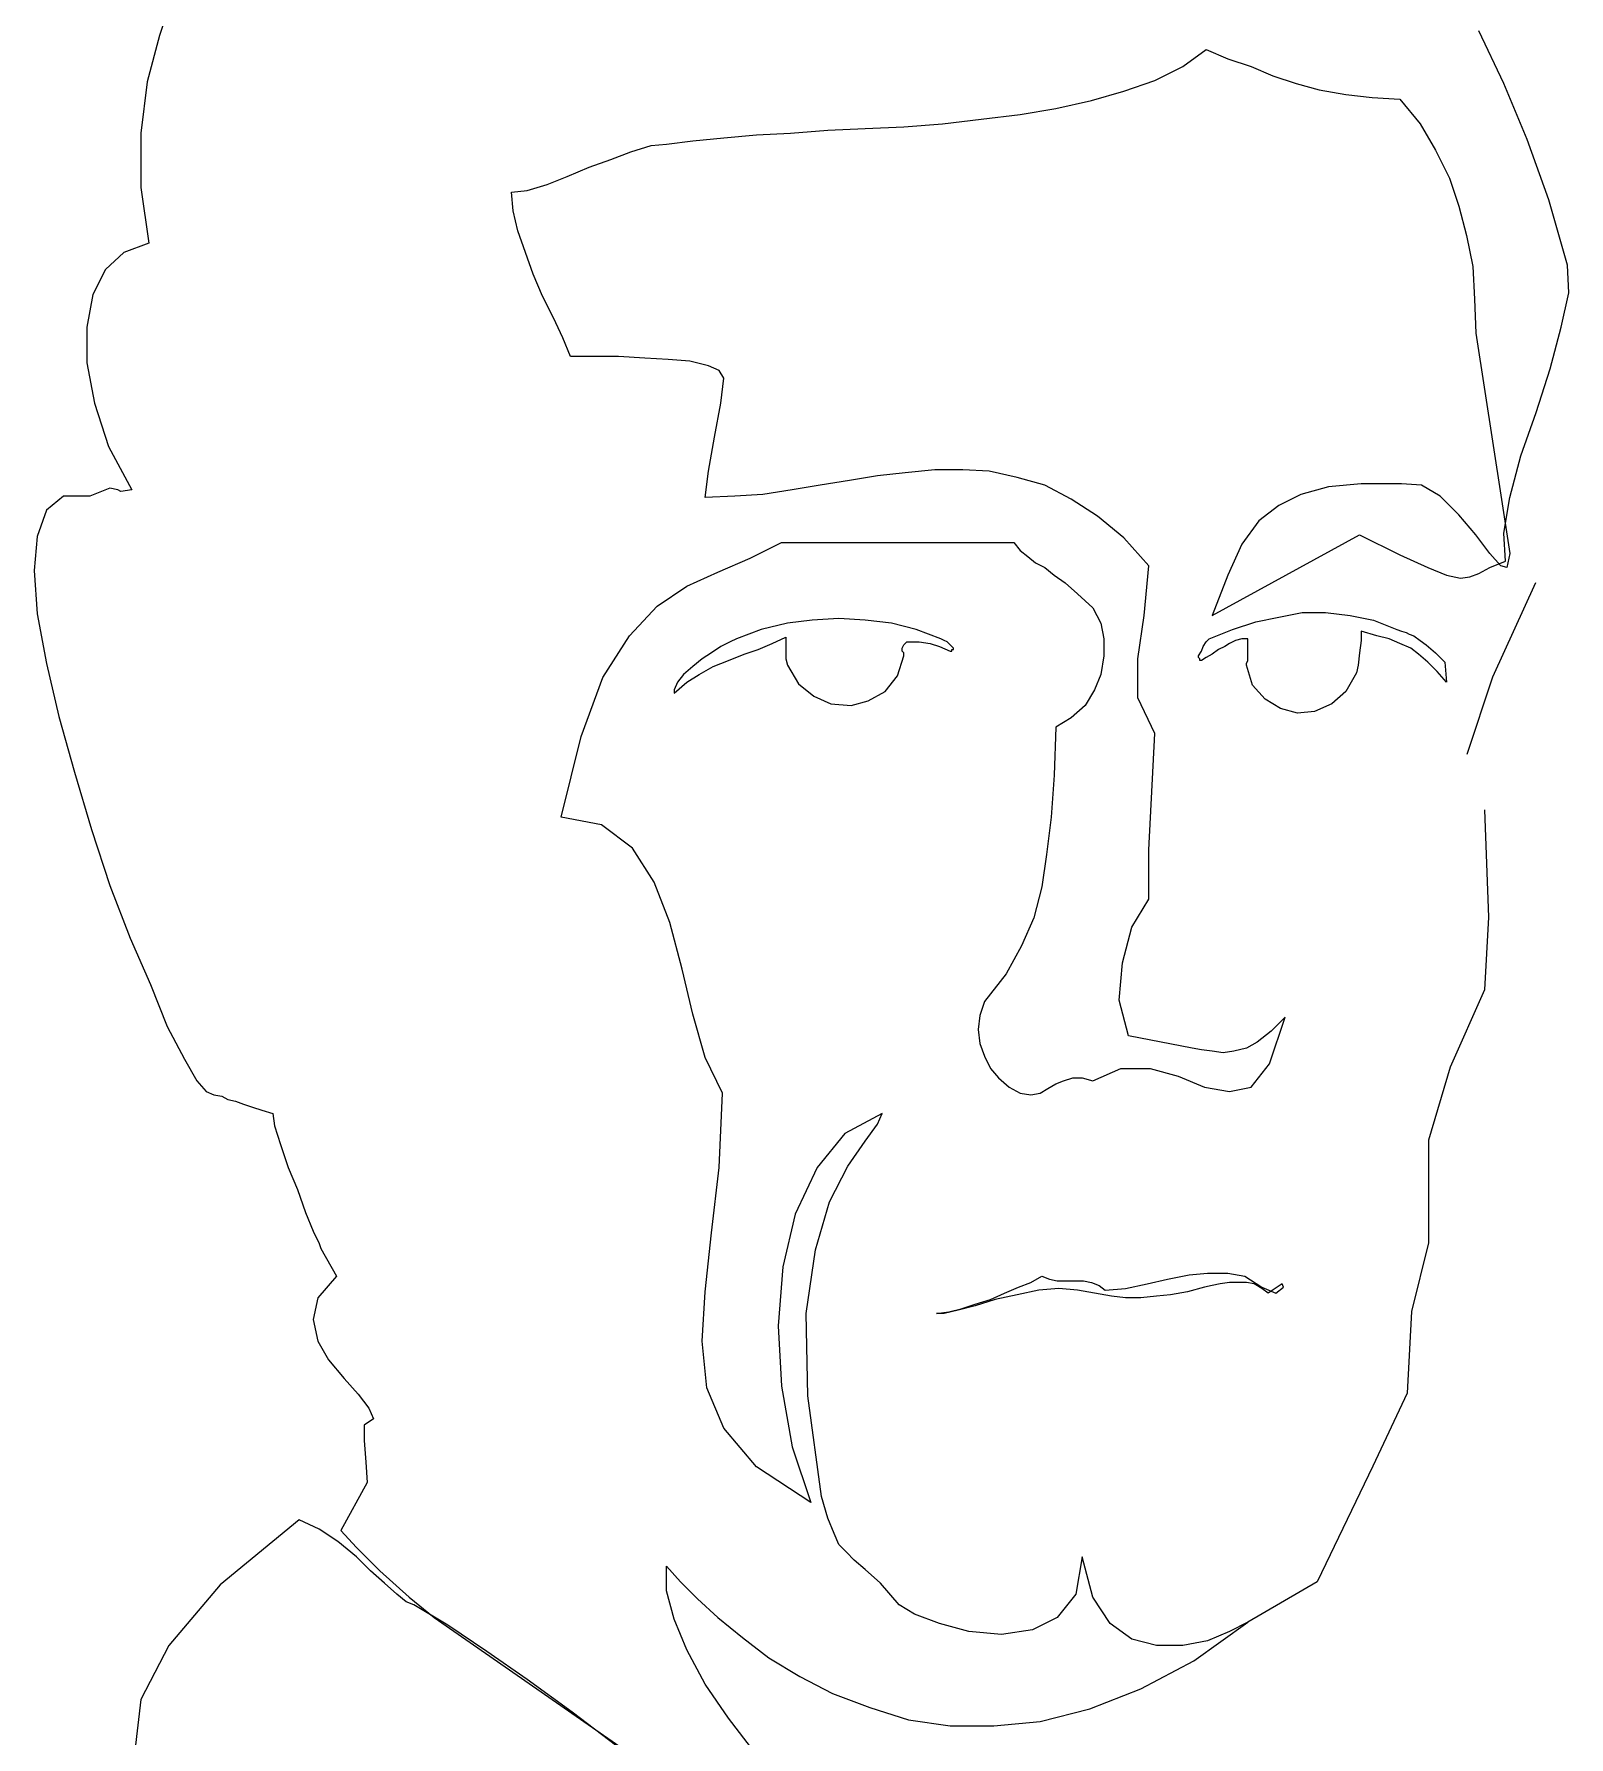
# Model space of a CAD drawing. Extents: x -3257 to 6743, y 13293 to 23293.
# Drawn here: x 3004.8 to 3211, y 14977 to 15205.7 of the extents above; entities that cross this region are included whole.
import ezdxf

# ---------------------------------------------------------------- set-up
doc = ezdxf.new("R2010")
doc.units = 0
doc.header["$LTSCALE"] = 1270
doc.header["$MEASUREMENT"] = 0
doc.layers.get('0').update_dxf_attribs({"linetype": 'CONTINUOUS'})

msp = doc.modelspace()

# ---------------------------------------------------------------- linework, layer by layer
at = {"linetype": 'Continuous'}
for p, q in [((3023.56, 15211.09), (3021.68, 15205.47)), ((3021.68, 15205.47), (3020.02, 15199.22)), ((3202.21, 15199.01), (3198.87, 15206.09)), ((3159.1, 15201.3), (3162.23, 15203.59)), ((3162.23, 15203.59), (3165.14, 15202.35)), ((3155.35, 15199.43), (3159.1, 15201.3)), ((3165.14, 15202.35), (3168.27, 15201.3)), ((3168.27, 15201.3), (3171.18, 15200.05)), ((3020.02, 15199.22), (3019.18, 15192.35)), ((3146.82, 15196.72), (3151.19, 15197.97)), ((3151.19, 15197.97), (3155.35, 15199.43)), ((3171.18, 15200.05), (3174.3, 15199.01)), ((3174.3, 15199.01), (3177.43, 15198.18)), ((3177.43, 15198.18), (3180.97, 15197.55)), ((3205.33, 15191.51), (3202.21, 15199.01)), ((3137.24, 15194.85), (3142.03, 15195.68)), ((3142.03, 15195.68), (3146.82, 15196.72)), ((3180.97, 15197.55), (3184.51, 15197.14)), ((3184.51, 15197.14), (3188.25, 15196.93)), ((3188.25, 15196.93), (3190.96, 15193.6)), ((3121.63, 15193.18), (3126.83, 15193.6)), ((3126.83, 15193.6), (3132.03, 15194.23)), ((3132.03, 15194.23), (3137.24, 15194.85)), ((3190.96, 15193.6), (3193.04, 15190.06)), ((3019.18, 15192.35), (3019.18, 15185.06)), ((3089.77, 15190.89), (3093.31, 15191.31)), ((3093.31, 15191.31), (3097.47, 15191.73)), ((3097.47, 15191.73), (3101.85, 15192.14)), ((3101.85, 15192.14), (3106.43, 15192.35)), ((3106.43, 15192.35), (3111.42, 15192.77)), ((3111.42, 15192.77), (3116.42, 15192.97)), ((3116.42, 15192.97), (3121.63, 15193.18)), ((3208.24, 15183.39), (3205.33, 15191.51)), ((3079.36, 15187.77), (3082.27, 15188.81)), ((3082.27, 15188.81), (3084.98, 15189.85)), ((3084.98, 15189.85), (3087.69, 15190.69)), ((3087.69, 15190.69), (3089.77, 15190.89)), ((3193.04, 15190.06), (3194.91, 15186.31)), ((3073.74, 15185.48), (3076.44, 15186.52)), ((3076.44, 15186.52), (3079.36, 15187.77)), ((3019.18, 15185.06), (3020.23, 15177.57)), ((3068.95, 15184.44), (3071.03, 15184.65)), ((3069.16, 15181.94), (3068.95, 15184.44)), ((3071.03, 15184.65), (3073.74, 15185.48)), ((3194.91, 15186.31), (3196.17, 15182.57)), ((3069.78, 15179.23), (3069.16, 15181.94)), ((3196.17, 15182.57), (3197.21, 15178.61)), ((3210.74, 15174.65), (3208.24, 15183.39)), ((3020.23, 15177.57), (3016.9, 15176.32)), ((3070.82, 15176.32), (3069.78, 15179.23)), ((3197.21, 15178.61), (3198.03, 15174.44)), ((3016.9, 15176.32), (3014.4, 15174.03)), ((3071.86, 15173.4), (3070.82, 15176.32)), ((3014.4, 15174.03), (3012.74, 15170.69)), ((3073.11, 15170.49), (3071.86, 15173.4)), ((3198.03, 15174.44), (3198.25, 15170.07)), ((3210.95, 15170.91), (3210.74, 15174.65)), ((3012.74, 15170.69), (3011.9, 15166.32)), ((3074.57, 15167.57), (3073.11, 15170.49)), ((3209.91, 15166.32), (3210.95, 15170.91)), ((3198.25, 15170.07), (3198.45, 15165.49)), ((3011.9, 15166.32), (3011.9, 15161.53)), ((3075.82, 15164.87), (3074.57, 15167.57)), ((3208.45, 15160.7), (3209.91, 15166.32)), ((3076.86, 15162.37), (3075.82, 15164.87)), ((3198.45, 15165.49), (3203.03, 15135.92)), ((3011.9, 15161.53), (3012.94, 15156.12)), ((3079.98, 15162.37), (3076.86, 15162.37)), ((3083.32, 15162.37), (3079.98, 15162.37)), ((3086.86, 15162.16), (3083.32, 15162.37)), ((3089.98, 15161.95), (3086.86, 15162.16)), ((3092.89, 15161.74), (3089.98, 15161.95)), ((3095.39, 15161.12), (3092.89, 15161.74)), ((3096.85, 15160.49), (3095.39, 15161.12)), ((3097.47, 15159.45), (3096.85, 15160.49)), ((3097.06, 15156.12), (3097.47, 15159.45)), ((3206.57, 15154.87), (3208.45, 15160.7)), ((3012.94, 15156.12), (3014.82, 15150.29)), ((3096.22, 15151.54), (3097.06, 15156.12)), ((3204.49, 15149.04), (3206.57, 15154.87)), ((3014.82, 15150.29), (3017.94, 15144.46)), ((3095.39, 15146.96), (3096.22, 15151.54)), ((3203.03, 15143.42), (3204.49, 15149.04)), ((3094.97, 15143.42), (3095.39, 15146.96)), ((3114.34, 15145.71), (3110.38, 15145.09)), ((3118.09, 15146.33), (3114.34, 15145.71)), ((3121.83, 15146.75), (3118.09, 15146.33)), ((3125.79, 15147.17), (3121.83, 15146.75)), ((3129.54, 15147.17), (3125.79, 15147.17)), ((3133.08, 15146.96), (3129.54, 15147.17)), ((3136.83, 15146.13), (3133.08, 15146.96)), ((3140.57, 15145.09), (3136.83, 15146.13)), ((3008.78, 15143.63), (3006.48, 15141.75)), ((3012.32, 15143.63), (3008.78, 15143.63)), ((3015.02, 15144.67), (3012.32, 15143.63)), ((3016.06, 15144.46), (3015.02, 15144.67)), ((3016.48, 15144.25), (3016.06, 15144.46)), ((3017.94, 15144.46), (3016.48, 15144.25)), ((3098.93, 15143.63), (3094.97, 15143.42)), ((3102.68, 15143.84), (3098.93, 15143.63)), ((3106.63, 15144.46), (3102.68, 15143.84)), ((3110.38, 15145.09), (3106.63, 15144.46)), ((3144.11, 15143.21), (3140.57, 15145.09)), ((3147.65, 15140.92), (3144.11, 15143.21)), ((3174.93, 15143.84), (3172.01, 15142.38)), ((3178.67, 15144.88), (3174.93, 15143.84)), ((3183.05, 15145.29), (3178.67, 15144.88)), ((3188.46, 15145.29), (3183.05, 15145.29)), ((3191.17, 15145.09), (3188.46, 15145.29)), ((3193.67, 15143.63), (3191.17, 15145.09)), ((3196.17, 15141.13), (3193.67, 15143.63)), ((3202.21, 15138.63), (3203.03, 15143.42)), ((3006.48, 15141.75), (3005.24, 15138.22)), ((3151.19, 15138.01), (3147.65, 15140.92)), ((3172.01, 15142.38), (3169.31, 15140.3)), ((3198.45, 15138.42), (3196.17, 15141.13)), ((3169.31, 15140.3), (3167.01, 15137.17)), ((3202.41, 15134.88), (3202.21, 15138.63)), ((3005.24, 15138.22), (3004.82, 15133.63)), ((3101.01, 15135.3), (3105.18, 15137.38)), ((3105.18, 15137.38), (3136.41, 15137.38)), ((3136.41, 15137.38), (3137.24, 15136.34)), ((3137.24, 15136.34), (3138.28, 15135.51)), ((3154.52, 15134.26), (3151.19, 15138.01)), ((3163.06, 15127.6), (3182.84, 15138.42)), ((3167.01, 15137.17), (3165.14, 15133.01)), ((3182.84, 15138.42), (3188.25, 15135.72)), ((3200.33, 15135.92), (3198.45, 15138.42)), ((3096.64, 15133.43), (3101.01, 15135.3)), ((3138.28, 15135.51), (3139.32, 15134.68)), ((3139.32, 15134.68), (3140.57, 15134.05)), ((3140.57, 15134.05), (3141.82, 15133.01)), ((3153.9, 15127.6), (3154.52, 15134.26)), ((3188.25, 15135.72), (3192, 15134.05)), ((3192, 15134.05), (3194.49, 15133.01)), ((3198.87, 15133.22), (3200.33, 15134.05)), ((3201.79, 15134.26), (3200.33, 15135.92)), ((3200.33, 15134.05), (3202.41, 15134.88)), ((3202.62, 15134.05), (3201.79, 15134.26)), ((3203.03, 15135.92), (3202.62, 15134.05)), ((3004.82, 15133.63), (3005.24, 15127.8)), ((3092.48, 15131.55), (3096.64, 15133.43)), ((3141.82, 15133.01), (3143.28, 15131.97)), ((3143.28, 15131.97), (3144.95, 15130.51)), ((3165.14, 15133.01), (3163.06, 15127.6)), ((3194.49, 15133.01), (3196.37, 15132.59)), ((3196.37, 15132.59), (3197.62, 15132.8)), ((3197.62, 15132.8), (3198.87, 15133.22)), ((3200.75, 15119.36), (3206.51, 15132.03)), ((3088.52, 15128.85), (3092.48, 15131.55)), ((3144.95, 15130.51), (3147.03, 15128.64)), ((3005.24, 15127.8), (3006.48, 15121.14)), ((3084.77, 15124.89), (3088.52, 15128.85)), ((3112.88, 15127.18), (3109.34, 15126.97)), ((3116.42, 15126.97), (3112.88, 15127.18)), ((3147.03, 15128.64), (3148.07, 15126.56)), ((3153.07, 15121.77), (3153.9, 15127.6)), ((3168.89, 15126.76), (3172.01, 15127.39)), ((3172.01, 15127.39), (3175.13, 15128.01)), ((3175.13, 15128.01), (3178.25, 15128.01)), ((3178.25, 15128.01), (3181.59, 15127.6)), ((3181.59, 15127.6), (3184.71, 15126.97)), ((3081.23, 15119.27), (3084.77, 15124.89)), ((3102.47, 15125.72), (3099.14, 15124.47)), ((3106.01, 15126.56), (3102.47, 15125.72)), ((3109.34, 15126.97), (3106.01, 15126.56)), ((3119.96, 15126.56), (3116.42, 15126.97)), ((3123.29, 15125.72), (3119.96, 15126.56)), ((3126.62, 15124.47), (3123.29, 15125.72)), ((3148.07, 15126.56), (3148.49, 15124.47)), ((3162.64, 15124.47), (3165.77, 15125.72)), ((3165.77, 15125.72), (3168.89, 15126.76)), ((3185.13, 15124.89), (3183.05, 15125.51)), ((3183.05, 15125.51), (3183.05, 15124.26)), ((3184.71, 15126.97), (3187.83, 15125.72)), ((3186.79, 15124.47), (3185.13, 15124.89)), ((3187.83, 15125.72), (3188.46, 15125.51)), ((3188.46, 15125.51), (3189.09, 15125.31)), ((3189.09, 15125.31), (3189.5, 15125.1)), ((3189.5, 15125.1), (3190.13, 15124.89)), ((3190.13, 15124.89), (3190.96, 15124.26)), ((3095.81, 15122.6), (3094.56, 15121.77)), ((3097.06, 15123.43), (3095.81, 15122.6)), ((3098.31, 15124.06), (3097.06, 15123.43)), ((3099.14, 15124.47), (3098.31, 15124.06)), ((3100.18, 15122.39), (3102.05, 15123.02)), ((3102.05, 15123.02), (3103.93, 15123.85)), ((3103.93, 15123.85), (3105.8, 15124.68)), ((3105.8, 15124.68), (3105.8, 15123.64)), ((3105.8, 15123.64), (3105.8, 15122.81)), ((3105.8, 15122.81), (3105.8, 15121.77)), ((3121.42, 15123.22), (3121.63, 15123.64)), ((3121.42, 15123.02), (3121.42, 15123.22)), ((3121.42, 15122.81), (3121.42, 15123.02)), ((3121.63, 15122.6), (3121.42, 15122.81)), ((3121.63, 15123.64), (3121.83, 15123.85)), ((3121.63, 15122.39), (3121.63, 15122.6)), ((3121.83, 15123.85), (3122.04, 15124.06)), ((3122.04, 15124.06), (3123.71, 15124.06)), ((3123.71, 15124.06), (3125.17, 15123.85)), ((3125.17, 15123.85), (3126.41, 15123.43)), ((3126.41, 15123.43), (3127.87, 15122.81)), ((3127.04, 15124.26), (3126.62, 15124.47)), ((3127.45, 15124.06), (3127.04, 15124.26)), ((3127.87, 15123.64), (3127.45, 15124.06)), ((3128.29, 15123.22), (3127.87, 15123.64)), ((3127.87, 15122.81), (3128.08, 15122.81)), ((3128.08, 15122.81), (3128.08, 15123.02)), ((3128.08, 15123.02), (3128.29, 15123.02)), ((3128.29, 15123.02), (3128.29, 15123.22)), ((3148.49, 15124.47), (3148.49, 15122.18)), ((3161.19, 15122.18), (3161.6, 15122.81)), ((3161.6, 15122.81), (3161.81, 15123.43)), ((3161.81, 15123.43), (3162.23, 15124.06)), ((3162.23, 15124.06), (3162.64, 15124.47)), ((3163.89, 15123.02), (3163.06, 15122.39)), ((3164.73, 15123.43), (3163.89, 15123.02)), ((3165.35, 15123.85), (3164.73, 15123.43)), ((3166.18, 15124.26), (3165.35, 15123.85)), ((3167.01, 15124.47), (3166.18, 15124.26)), ((3167.85, 15124.47), (3167.01, 15124.47)), ((3167.85, 15123.85), (3167.85, 15124.47)), ((3167.85, 15123.22), (3167.85, 15123.85)), ((3167.85, 15122.39), (3167.85, 15123.22)), ((3182.84, 15122.6), (3182.63, 15120.93)), ((3183.05, 15124.26), (3182.84, 15122.6)), ((3188.25, 15123.85), (3186.79, 15124.47)), ((3189.71, 15123.22), (3188.25, 15123.85)), ((3190.75, 15122.39), (3189.71, 15123.22)), ((3190.96, 15124.26), (3191.79, 15123.64)), ((3191.79, 15123.64), (3193.04, 15122.6)), ((3193.04, 15122.6), (3194.29, 15121.35)), ((3006.48, 15121.14), (3008.16, 15114.06)), ((3093.31, 15120.73), (3092.06, 15119.68)), ((3094.56, 15121.77), (3093.31, 15120.73)), ((3094.14, 15119.68), (3096.02, 15120.73)), ((3096.02, 15120.73), (3098.1, 15121.56)), ((3098.1, 15121.56), (3100.18, 15122.39)), ((3105.8, 15121.77), (3106.01, 15120.93)), ((3106.01, 15120.93), (3107.47, 15118.44)), ((3120.79, 15119.48), (3121.63, 15122.18)), ((3121.63, 15122.18), (3121.63, 15122.39)), ((3148.49, 15122.18), (3148.07, 15119.68)), ((3153.07, 15116.56), (3153.07, 15121.77)), ((3161.19, 15121.98), (3161.19, 15122.18)), ((3161.39, 15121.77), (3161.19, 15121.98)), ((3161.39, 15121.56), (3161.39, 15121.77)), ((3161.6, 15121.56), (3161.39, 15121.56)), ((3162.23, 15121.98), (3161.6, 15121.56)), ((3163.06, 15122.39), (3162.23, 15121.98)), ((3167.64, 15121.14), (3167.85, 15121.56)), ((3167.64, 15120.93), (3167.64, 15121.14)), ((3168.47, 15118.23), (3167.64, 15120.93)), ((3167.85, 15121.98), (3167.85, 15122.39)), ((3167.85, 15121.77), (3167.85, 15121.98)), ((3167.85, 15121.56), (3167.85, 15121.77)), ((3182.63, 15120.93), (3182.43, 15119.89)), ((3192, 15121.35), (3190.75, 15122.39)), ((3193.25, 15120.1), (3192, 15121.35)), ((3194.29, 15121.35), (3194.49, 15118.64)), ((3078.32, 15111.36), (3081.23, 15119.27)), ((3091.23, 15118.64), (3090.81, 15117.6)), ((3090.81, 15117.19), (3092.48, 15118.64)), ((3092.06, 15119.68), (3091.23, 15118.64)), ((3092.48, 15118.64), (3094.14, 15119.68)), ((3107.47, 15118.44), (3109.55, 15116.77)), ((3119.13, 15117.4), (3120.79, 15119.48)), ((3148.07, 15119.68), (3147.23, 15117.6)), ((3170.14, 15116.35), (3168.47, 15118.23)), ((3182.43, 15119.89), (3180.97, 15117.4)), ((3194.49, 15118.64), (3193.25, 15120.1)), ((3197.29, 15109), (3200.75, 15119.36)), ((3090.81, 15117.6), (3090.81, 15117.19)), ((3109.55, 15116.77), (3111.84, 15115.73)), ((3111.84, 15115.73), (3114.55, 15115.52)), ((3114.55, 15115.52), (3116.84, 15116.14)), ((3116.84, 15116.14), (3119.13, 15117.4)), ((3147.23, 15117.6), (3145.99, 15115.52)), ((3155.35, 15111.77), (3153.07, 15116.56)), ((3172.22, 15115.1), (3170.14, 15116.35)), ((3179.09, 15115.73), (3176.8, 15114.69)), ((3180.97, 15117.4), (3179.09, 15115.73)), ((3008.16, 15114.06), (3010.24, 15106.57)), ((3144.11, 15113.86), (3142.03, 15112.6)), ((3145.99, 15115.52), (3144.11, 15113.86)), ((3174.51, 15114.48), (3172.22, 15115.1)), ((3176.8, 15114.69), (3174.51, 15114.48)), ((3075.61, 15100.53), (3078.32, 15111.36)), ((3142.03, 15112.6), (3141.82, 15106.15)), ((3154.52, 15096.16), (3155.35, 15111.77)), ((3010.24, 15106.57), (3012.52, 15098.86)), ((3141.82, 15106.15), (3141.41, 15100.53)), ((3081.02, 15099.49), (3075.61, 15100.53)), ((3141.41, 15100.53), (3140.78, 15095.53)), ((3199.59, 15101.51), (3200.17, 15087.12)), ((3012.52, 15098.86), (3015.02, 15091.37)), ((3085.19, 15096.36), (3081.02, 15099.49)), ((3088.1, 15091.78), (3085.19, 15096.36)), ((3140.78, 15095.53), (3140.15, 15091.16)), ((3154.52, 15089.5), (3154.52, 15096.16)), ((3015.02, 15091.37), (3017.73, 15084.29)), ((3090.19, 15086.37), (3088.1, 15091.78)), ((3140.15, 15091.16), (3139.11, 15087)), ((3152.23, 15085.74), (3154.52, 15089.5)), ((3091.85, 15080.12), (3090.19, 15086.37)), ((3139.11, 15087), (3137.45, 15083.25)), ((3200.17, 15087.12), (3199.59, 15077.33)), ((3017.73, 15084.29), (3020.44, 15078.04)), ((3150.98, 15080.96), (3152.23, 15085.74)), ((3137.45, 15083.25), (3135.37, 15079.5)), ((3093.31, 15074.08), (3091.85, 15080.12)), ((3135.37, 15079.5), (3132.45, 15075.76)), ((3150.57, 15075.96), (3150.98, 15080.96)), ((3020.44, 15078.04), (3022.72, 15072.42)), ((3199.59, 15077.33), (3194.98, 15066.96)), ((3132.45, 15075.76), (3131.83, 15073.88)), ((3151.81, 15071.17), (3150.57, 15075.96)), ((3022.72, 15072.42), (3025.02, 15068.05)), ((3094.97, 15068.26), (3093.31, 15074.08)), ((3131.83, 15073.88), (3131.62, 15072)), ((3170.76, 15067.42), (3172.85, 15073.67)), ((3172.85, 15073.67), (3170.97, 15071.8)), ((3131.62, 15072), (3131.83, 15070.13)), ((3131.83, 15070.13), (3132.45, 15068.46)), ((3160.35, 15069.5), (3151.81, 15071.17)), ((3169.09, 15070.34), (3167.64, 15069.5)), ((3170.97, 15071.8), (3169.09, 15070.34)), ((3025.02, 15068.05), (3026.68, 15065.14)), ((3097.26, 15063.47), (3094.97, 15068.26)), ((3132.45, 15068.46), (3133.29, 15066.8)), ((3161.6, 15069.3), (3160.35, 15069.5)), ((3163.06, 15069.09), (3161.6, 15069.3)), ((3164.51, 15068.88), (3163.06, 15069.09)), ((3165.97, 15069.09), (3164.51, 15068.88)), ((3167.64, 15069.5), (3165.97, 15069.09)), ((3133.29, 15066.8), (3134.33, 15065.55)), ((3134.33, 15065.55), (3135.78, 15064.3)), ((3143.07, 15065.14), (3144.32, 15065.55)), ((3144.32, 15065.55), (3145.57, 15065.55)), ((3145.57, 15065.55), (3147.03, 15065.14)), ((3147.03, 15065.14), (3150.77, 15066.8)), ((3150.77, 15066.8), (3154.73, 15066.8)), ((3154.73, 15066.8), (3158.48, 15065.76)), ((3158.48, 15065.76), (3162.02, 15064.3)), ((3168.27, 15064.3), (3170.76, 15067.42)), ((3194.98, 15066.96), (3192.1, 15057.18)), ((3026.68, 15065.14), (3027.93, 15063.68)), ((3027.93, 15063.68), (3028.98, 15063.26)), ((3028.98, 15063.26), (3030.02, 15063.05)), ((3030.02, 15063.05), (3030.84, 15062.64)), ((3096.85, 15053.48), (3097.26, 15063.47)), ((3135.78, 15064.3), (3137.24, 15063.47)), ((3137.24, 15063.47), (3138.7, 15063.26)), ((3138.7, 15063.26), (3139.95, 15063.47)), ((3139.95, 15063.47), (3140.99, 15064.1)), ((3140.99, 15064.1), (3142.03, 15064.72)), ((3142.03, 15064.72), (3143.07, 15065.14)), ((3162.02, 15064.3), (3165.35, 15063.68)), ((3165.35, 15063.68), (3168.27, 15064.3)), ((3030.84, 15062.64), (3031.89, 15062.42)), ((3031.89, 15062.42), (3032.93, 15062.01)), ((3032.93, 15062.01), (3034.18, 15061.6)), ((3034.18, 15061.6), (3035.42, 15061.18)), ((3035.42, 15061.18), (3036.88, 15060.76)), ((3036.88, 15060.76), (3037.1, 15059.1)), ((3118.71, 15060.76), (3113.71, 15058.06)), ((3118.09, 15059.3), (3118.71, 15060.76)), ((3037.1, 15059.1), (3037.92, 15056.6)), ((3116.42, 15057.02), (3118.09, 15059.3)), ((3037.92, 15056.6), (3038.96, 15053.48)), ((3113.71, 15058.06), (3109.97, 15053.48)), ((3114.13, 15053.68), (3116.42, 15057.02)), ((3192.1, 15057.18), (3192.1, 15043.36)), ((3038.96, 15053.48), (3040.22, 15050.56)), ((3095.81, 15044.73), (3096.85, 15053.48)), ((3109.97, 15053.48), (3107.05, 15047.23)), ((3111.63, 15048.9), (3114.13, 15053.68)), ((3040.22, 15050.56), (3041.26, 15047.44)), ((3041.26, 15047.44), (3042.3, 15044.94)), ((3107.05, 15047.23), (3105.39, 15040.15)), ((3109.76, 15042.44), (3111.63, 15048.9)), ((3042.3, 15044.94), (3043.13, 15043.28)), ((3043.13, 15043.28), (3043.34, 15042.64)), ((3043.34, 15042.64), (3045.42, 15038.9)), ((3094.97, 15036.82), (3095.81, 15044.73)), ((3192.1, 15043.36), (3189.8, 15034.14)), ((3108.51, 15033.9), (3109.76, 15042.44)), ((3045.42, 15038.9), (3042.92, 15035.98)), ((3105.39, 15040.15), (3104.76, 15032.24)), ((3137.03, 15037.44), (3138.7, 15038.06)), ((3138.7, 15038.06), (3140.15, 15038.9)), ((3140.15, 15038.9), (3141.2, 15038.48)), ((3141.2, 15038.48), (3142.24, 15038.28)), ((3142.24, 15038.28), (3143.49, 15038.28)), ((3143.49, 15038.28), (3144.53, 15038.28)), ((3144.53, 15038.28), (3145.78, 15038.28)), ((3145.78, 15038.28), (3146.82, 15038.06)), ((3146.82, 15038.06), (3147.86, 15037.65)), ((3154.31, 15037.86), (3157.02, 15038.48)), ((3157.02, 15038.48), (3159.93, 15039.1)), ((3159.93, 15039.1), (3162.43, 15039.32)), ((3162.43, 15039.32), (3165.14, 15039.32)), ((3165.35, 15038.06), (3164.1, 15037.86)), ((3165.14, 15039.32), (3167.43, 15038.9)), ((3166.39, 15038.06), (3165.35, 15038.06)), ((3167.64, 15038.06), (3166.39, 15038.06)), ((3167.43, 15038.9), (3169.72, 15037.44)), ((3168.68, 15037.86), (3167.64, 15038.06)), ((3042.92, 15035.98), (3042.3, 15033.07)), ((3094.56, 15030.16), (3094.97, 15036.82)), ((3131.2, 15035.16), (3133.29, 15035.78)), ((3133.91, 15035.78), (3131.2, 15034.94)), ((3133.29, 15035.78), (3135.16, 15036.61)), ((3136.83, 15036.4), (3133.91, 15035.78)), ((3135.16, 15036.61), (3137.03, 15037.44)), ((3139.74, 15037.02), (3136.83, 15036.4)), ((3142.45, 15037.24), (3139.74, 15037.02)), ((3144.95, 15037.02), (3142.45, 15037.24)), ((3147.23, 15036.61), (3144.95, 15037.02)), ((3149.53, 15036.2), (3147.23, 15036.61)), ((3147.86, 15037.65), (3148.69, 15037.02)), ((3148.69, 15037.02), (3151.4, 15037.24)), ((3151.4, 15035.98), (3149.53, 15036.2)), ((3151.4, 15037.24), (3154.31, 15037.86)), ((3153.48, 15035.98), (3151.4, 15035.98)), ((3155.57, 15036.2), (3153.48, 15035.98)), ((3157.43, 15036.4), (3155.57, 15036.2)), ((3159.73, 15036.82), (3157.43, 15036.4)), ((3162.02, 15037.44), (3159.73, 15036.82)), ((3163.06, 15037.65), (3162.02, 15037.44)), ((3164.1, 15037.86), (3163.06, 15037.65)), ((3169.72, 15037.24), (3168.68, 15037.86)), ((3169.72, 15037.44), (3171.59, 15036.61)), ((3170.55, 15036.61), (3169.72, 15037.24)), ((3172.43, 15037.86), (3170.55, 15036.61)), ((3171.59, 15036.61), (3172.63, 15037.44)), ((3172.63, 15037.44), (3172.43, 15037.86)), ((3108.72, 15022.86), (3108.51, 15033.9)), ((3126, 15033.9), (3127.66, 15034.11)), ((3127.04, 15033.9), (3126, 15033.9)), ((3128.91, 15034.32), (3127.04, 15033.9)), ((3127.66, 15034.11), (3129.33, 15034.52)), ((3131.2, 15034.94), (3128.91, 15034.32)), ((3129.33, 15034.52), (3131.2, 15035.16)), ((3189.8, 15034.14), (3189.22, 15023.2)), ((3042.3, 15033.07), (3042.92, 15030.16)), ((3104.76, 15032.24), (3105.18, 15024.12)), ((3042.92, 15030.16), (3044.38, 15027.66)), ((3095.18, 15023.9), (3094.56, 15030.16)), ((3044.38, 15027.66), (3046.46, 15025.16)), ((3046.46, 15025.16), (3048.34, 15023.08)), ((3048.34, 15023.08), (3049.8, 15021.2)), ((3097.47, 15018.5), (3095.18, 15023.9)), ((3105.18, 15024.12), (3106.63, 15016)), ((3110.59, 15009.34), (3108.72, 15022.86)), ((3189.22, 15023.2), (3184.62, 15013.42)), ((3050.42, 15019.74), (3049.17, 15018.91)), ((3049.8, 15021.2), (3050.42, 15019.74)), ((3049.17, 15018.91), (3049.17, 15016.83)), ((3101.85, 15013.29), (3097.47, 15018.5)), ((3049.17, 15016.83), (3049.38, 15013.92)), ((3106.63, 15016), (3109.13, 15008.5)), ((3049.38, 15013.92), (3049.58, 15011.2)), ((3109.13, 15008.5), (3101.85, 15013.29)), ((3184.62, 15013.42), (3177.13, 14997.87)), ((3049.58, 15011.2), (3046.04, 15004.76)), ((3111.42, 15006.42), (3110.59, 15009.34)), ((3040.42, 15006.21), (3029.8, 14997.46)), ((3043.13, 15004.96), (3040.42, 15006.21)), ((3112.26, 15004.34), (3111.42, 15006.42)), ((3045.63, 15003.3), (3043.13, 15004.96)), ((3046.04, 15004.76), (3048.13, 15002.46)), ((3112.88, 15002.88), (3112.26, 15004.34)), ((3048.13, 15001.22), (3045.63, 15003.3)), ((3048.13, 15002.46), (3051.25, 14999.34)), ((3113.92, 15001.84), (3112.88, 15002.88)), ((3114.96, 15000.8), (3113.92, 15001.84)), ((3050, 14999.34), (3048.13, 15001.22)), ((3051.88, 14997.68), (3050, 14999.34)), ((3051.25, 14999.34), (3055.21, 14995.8)), ((3089.77, 14996.64), (3089.77, 14999.96)), ((3089.77, 14999.96), (3091.64, 14997.88)), ((3116.42, 14999.54), (3114.96, 15000.8)), ((3118.5, 14997.68), (3116.42, 14999.54)), ((3145.57, 15001.22), (3144.73, 14996.22)), ((3147.03, 14995.8), (3145.57, 15001.22)), ((3029.8, 14997.46), (3022.94, 14989.34)), ((3053.54, 14996.22), (3051.88, 14997.68)), ((3091.64, 14997.88), (3093.93, 14995.59)), ((3121, 14994.76), (3118.5, 14997.68)), ((3177.13, 14997.87), (3167.85, 14992.47)), ((3054.79, 14995.18), (3053.54, 14996.22)), ((3055.83, 14994.76), (3054.79, 14995.18)), ((3055.21, 14995.8), (3058.54, 14993.1)), ((3060.41, 14992.05), (3055.83, 14994.76)), ((3090.81, 14992.88), (3089.77, 14996.64)), ((3093.93, 14995.59), (3096.64, 14993.1)), ((3123.08, 14993.51), (3121, 14994.76)), ((3144.73, 14996.22), (3142.24, 14993.1)), ((3149.32, 14992.26), (3147.03, 14995.8)), ((3058.54, 14993.1), (3128.71, 14944.37)), ((3092.48, 14988.72), (3090.81, 14992.88)), ((3096.64, 14993.1), (3099.97, 14990.38)), ((3126.41, 14992.26), (3123.08, 14993.51)), ((3130.37, 14991.22), (3126.41, 14992.26)), ((3142.24, 14993.1), (3138.91, 14991.42)), ((3152.23, 14990.18), (3149.32, 14992.26)), ((3160.56, 14987.26), (3167.85, 14992.47)), ((3167.85, 14992.47), (3165.35, 14991.22)), ((3065.62, 14988.52), (3060.41, 14992.05)), ((3099.97, 14990.38), (3103.51, 14987.68)), ((3134.74, 14990.8), (3130.37, 14991.22)), ((3138.91, 14991.42), (3134.74, 14990.8)), ((3155.57, 14989.34), (3152.23, 14990.18)), ((3162.43, 14989.97), (3159.1, 14989.34)), ((3165.35, 14991.22), (3162.43, 14989.97)), ((3022.94, 14989.34), (3019.18, 14982.06)), ((3071.03, 14984.76), (3065.62, 14988.52)), ((3094.97, 14984.14), (3092.48, 14988.72)), ((3103.51, 14987.68), (3107.68, 14985.18)), ((3159.1, 14989.34), (3155.57, 14989.34)), ((3153.48, 14983.52), (3160.56, 14987.26)), ((3077.07, 14980.39), (3071.03, 14984.76)), ((3098.1, 14979.56), (3094.97, 14984.14)), ((3107.68, 14985.18), (3112.05, 14982.89)), ((3146.61, 14980.81), (3153.48, 14983.52)), ((3019.18, 14982.06), (3018.36, 14975.18)), ((3112.05, 14982.89), (3117.05, 14981.02)), ((3117.05, 14981.02), (3122.25, 14979.35)), ((3139.95, 14979.14), (3146.61, 14980.81)), ((3083.11, 14975.81), (3077.07, 14980.39)), ((3101.64, 14974.98), (3098.1, 14979.56)), ((3122.25, 14979.35), (3127.87, 14978.52)), ((3127.87, 14978.52), (3133.7, 14978.52)), ((3133.7, 14978.52), (3139.95, 14979.14))]:
    msp.add_line(p, q, dxfattribs=at)

doc.saveas('drawing.dxf')
